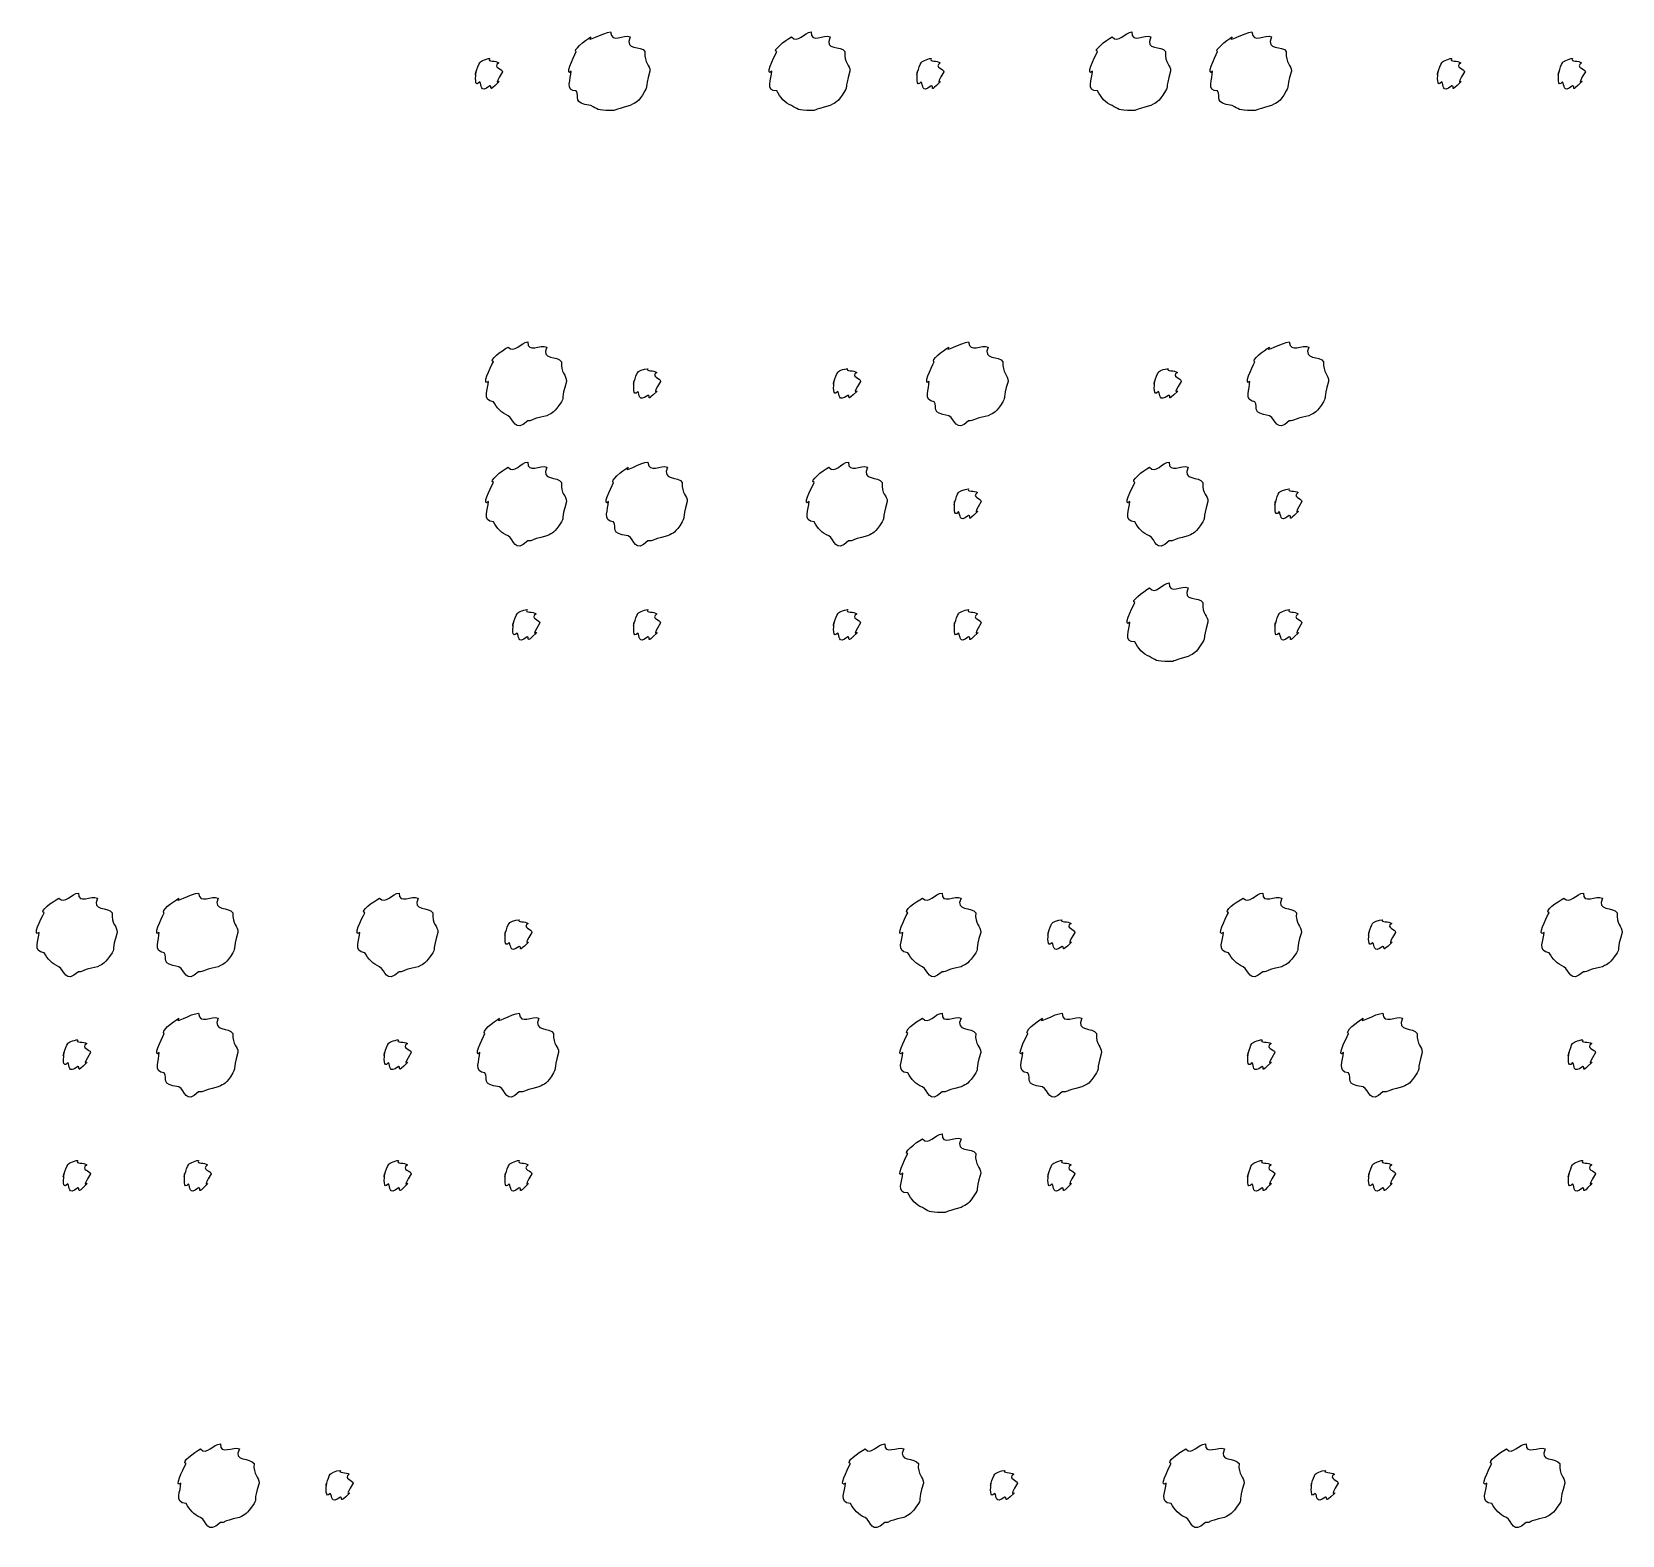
# Model space of a CAD drawing. Header units: millimetres. Extents: x 32 to 178, y 41 to 266.
# Drawn here: x 58.95 to 72.74, y 184.16 to 197.2 of the extents above; entities that cross this region are included whole.
import ezdxf

# ---------------------------------------------------------------- set-up
doc = ezdxf.new("R2010")
doc.units = ezdxf.units.MM
doc.layers.get('0').update_dxf_attribs({"linetype": 'CONTINUOUS'})

msp = doc.modelspace()

# ---------------------------------------------------------------- linework, layer by layer
at = {"color": 0}
for p, q in [((63.9671, 197.2), (63.9671, 197.2)), ((65.7077, 197.2), (65.7077, 197.2)), ((68.49, 197.2), (68.49, 197.2)), ((69.5318, 197.2), (69.5318, 197.2)), ((62.9197, 196.969), (62.9197, 196.969)), ((66.7494, 196.969), (66.7494, 196.969)), ((71.2668, 196.969), (71.2668, 196.969)), ((72.3138, 196.969), (72.3138, 196.969)), ((63.2492, 194.509), (63.2492, 194.509)), ((67.0733, 194.509), (67.0733, 194.509)), ((69.8556, 194.509), (69.8556, 194.509)), ((64.2909, 194.277), (64.2909, 194.277)), ((66.0259, 194.277), (66.0259, 194.277)), ((68.8082, 194.277), (68.8082, 194.277)), ((63.2492, 193.467), (63.2492, 193.467)), ((64.2909, 193.467), (64.2909, 193.467)), ((66.0315, 193.467), (66.0315, 193.467)), ((68.8139, 193.467), (68.8139, 193.467)), ((67.0733, 193.235), (67.0733, 193.235)), ((69.8556, 193.235), (69.8556, 193.235)), ((68.8139, 192.419), (68.8139, 192.419)), ((63.2435, 192.188), (63.2435, 192.188)), ((64.2909, 192.188), (64.2909, 192.188)), ((66.0259, 192.188), (66.0259, 192.188)), ((67.0733, 192.188), (67.0733, 192.188)), ((69.8556, 192.188), (69.8556, 192.188)), ((59.3506, 189.728), (59.3506, 189.728)), ((60.3924, 189.728), (60.3924, 189.728)), ((62.133, 189.728), (62.133, 189.728)), ((66.8433, 189.728), (66.8433, 189.728)), ((69.6253, 189.728), (69.6253, 189.728)), ((72.4076, 189.728), (72.4076, 189.728)), ((63.1747, 189.497), (63.1747, 189.497)), ((67.885, 189.497), (67.885, 189.497)), ((70.667, 189.497), (70.667, 189.497)), ((60.3924, 188.686), (60.3924, 188.686)), ((63.1747, 188.686), (63.1747, 188.686)), ((66.8433, 188.686), (66.8433, 188.686)), ((67.885, 188.686), (67.885, 188.686)), ((70.667, 188.686), (70.667, 188.686)), ((59.3453, 188.455), (59.3453, 188.455)), ((62.1273, 188.455), (62.1273, 188.455)), ((69.62, 188.455), (69.62, 188.455)), ((72.402, 188.455), (72.402, 188.455)), ((66.8433, 187.639), (66.8433, 187.639)), ((59.3453, 187.408), (59.3453, 187.408)), ((60.3924, 187.408), (60.3924, 187.408)), ((62.1273, 187.408), (62.1273, 187.408)), ((63.1747, 187.408), (63.1747, 187.408)), ((67.885, 187.408), (67.885, 187.408)), ((69.62, 187.408), (69.62, 187.408)), ((70.667, 187.408), (70.667, 187.408)), ((72.402, 187.408), (72.402, 187.408)), ((60.5815, 184.949), (60.5815, 184.949)), ((66.3455, 184.949), (66.3455, 184.949)), ((69.1279, 184.949), (69.1279, 184.949)), ((71.9102, 184.949), (71.9102, 184.949)), ((61.6232, 184.718), (61.6232, 184.718)), ((67.3876, 184.718), (67.3876, 184.718)), ((70.1696, 184.718), (70.1696, 184.718))]:
    msp.add_line(p, q, dxfattribs=at)
for points in [[(63.7963, 197.156), (63.7371, 197.09), (63.9078, 197.2), (63.9671, 197.2)], [(63.9671, 197.2), (63.9727, 197.09), (64.0828, 197.185), (64.1382, 197.156)], [(65.5366, 197.156), (65.5891, 197.09), (65.6484, 197.2), (65.7077, 197.2)], [(65.7077, 197.2), (65.7035, 197.09), (65.8178, 197.185), (65.8731, 197.156)], [(68.3189, 197.156), (68.3715, 197.09), (68.4308, 197.2), (68.49, 197.2)], [(68.49, 197.2), (68.4858, 197.09), (68.6001, 197.185), (68.6551, 197.156)], [(69.3607, 197.156), (69.3014, 197.09), (69.4725, 197.2), (69.5318, 197.2)], [(69.5318, 197.2), (69.5371, 197.09), (69.6475, 197.185), (69.7025, 197.156)], [(63.6693, 197.029), (63.6309, 197.031), (63.7438, 197.126), (63.7963, 197.156)], [(64.1382, 197.156), (64.0828, 197.031), (64.2345, 197.084), (64.2648, 197.029)], [(65.4099, 197.029), (65.3616, 197.031), (65.4816, 197.126), (65.5366, 197.156)], [(65.8731, 197.156), (65.8139, 197.031), (65.9694, 197.084), (65.9998, 197.029)], [(68.1923, 197.029), (68.144, 197.031), (68.2639, 197.126), (68.3189, 197.156)], [(68.6551, 197.156), (68.5959, 197.031), (68.7518, 197.084), (68.7821, 197.029)], [(69.234, 197.029), (69.1956, 197.031), (69.3085, 197.126), (69.3607, 197.156)], [(69.7025, 197.156), (69.6475, 197.031), (69.7988, 197.084), (69.8292, 197.029)], [(62.7987, 196.853), (62.7821, 196.77), (62.8096, 196.908), (62.8315, 196.93)], [(62.8315, 196.93), (62.8262, 196.935), (62.8826, 196.969), (62.9197, 196.969)], [(62.9197, 196.969), (62.8922, 196.935), (62.9751, 196.955), (62.9969, 196.93)], [(62.9969, 196.93), (62.9363, 196.887), (63.0301, 196.882), (63.0301, 196.853)], [(63.6252, 196.858), (63.5674, 196.803), (63.6393, 196.974), (63.6693, 197.029)], [(64.2648, 197.029), (64.2592, 196.92), (64.3089, 196.916), (64.3089, 196.858)], [(65.3658, 196.858), (65.3023, 196.803), (65.3796, 196.974), (65.4099, 197.029)], [(65.9998, 197.029), (65.9903, 196.92), (66.0439, 196.916), (66.0439, 196.858)], [(66.6281, 196.853), (66.6143, 196.77), (66.639, 196.908), (66.6612, 196.93)], [(66.6612, 196.93), (66.6584, 196.935), (66.712, 196.969), (66.7494, 196.969)], [(66.7494, 196.969), (66.7247, 196.935), (66.8045, 196.955), (66.8267, 196.93)], [(66.8267, 196.93), (66.7688, 196.887), (66.8595, 196.882), (66.8595, 196.853)], [(68.1482, 196.858), (68.0847, 196.803), (68.162, 196.974), (68.1923, 197.029)], [(68.7821, 197.029), (68.7723, 196.92), (68.8262, 196.916), (68.8262, 196.858)], [(69.19, 196.858), (69.1321, 196.803), (69.2037, 196.974), (69.234, 197.029)], [(69.8292, 197.029), (69.8239, 196.92), (69.8733, 196.916), (69.8733, 196.858)], [(71.1454, 196.853), (71.1288, 196.77), (71.1563, 196.908), (71.1786, 196.93)], [(71.1786, 196.93), (71.1729, 196.935), (71.2294, 196.969), (71.2668, 196.969)], [(71.2668, 196.969), (71.2392, 196.935), (71.3218, 196.955), (71.3437, 196.93)], [(71.3437, 196.93), (71.2833, 196.887), (71.3768, 196.882), (71.3768, 196.853)], [(72.1928, 196.853), (72.179, 196.77), (72.2037, 196.908), (72.2256, 196.93)], [(72.2256, 196.93), (72.2231, 196.935), (72.2768, 196.969), (72.3138, 196.969)], [(72.3138, 196.969), (72.2891, 196.935), (72.3692, 196.955), (72.3911, 196.93)], [(72.3911, 196.93), (72.3332, 196.887), (72.4242, 196.882), (72.4242, 196.853)], [(62.8315, 196.765), (62.7821, 196.707), (62.7987, 196.82), (62.7987, 196.853)], [(62.9197, 196.731), (62.8262, 196.66), (62.8537, 196.742), (62.8315, 196.765)], [(62.9969, 196.765), (62.8922, 196.66), (62.949, 196.731), (62.9197, 196.731)], [(63.0301, 196.853), (62.9363, 196.707), (63.0192, 196.789), (62.9969, 196.765)], [(63.6693, 196.687), (63.5674, 196.682), (63.6252, 196.795), (63.6252, 196.858)], [(64.3089, 196.858), (64.2592, 196.682), (64.2938, 196.739), (64.2648, 196.687)], [(65.4099, 196.687), (65.3023, 196.682), (65.3658, 196.795), (65.3658, 196.858)], [(66.0439, 196.858), (65.9903, 196.682), (66.0287, 196.739), (65.9998, 196.687)], [(66.6612, 196.765), (66.6143, 196.707), (66.6281, 196.82), (66.6281, 196.853)], [(66.7494, 196.731), (66.6584, 196.66), (66.6831, 196.742), (66.6612, 196.765)], [(66.8267, 196.765), (66.7247, 196.66), (66.7784, 196.731), (66.7494, 196.731)], [(66.8595, 196.853), (66.7688, 196.707), (66.8486, 196.789), (66.8267, 196.765)], [(68.1923, 196.687), (68.0847, 196.682), (68.1482, 196.795), (68.1482, 196.858)], [(68.8262, 196.858), (68.7723, 196.682), (68.8111, 196.739), (68.7821, 196.687)], [(69.234, 196.687), (69.1321, 196.682), (69.19, 196.795), (69.19, 196.858)], [(69.8733, 196.858), (69.8239, 196.682), (69.8581, 196.739), (69.8292, 196.687)], [(71.1786, 196.765), (71.1288, 196.707), (71.1454, 196.82), (71.1454, 196.853)], [(71.2668, 196.731), (71.1729, 196.66), (71.2004, 196.742), (71.1786, 196.765)], [(71.3437, 196.765), (71.2392, 196.66), (71.2957, 196.731), (71.2668, 196.731)], [(71.3768, 196.853), (71.2833, 196.707), (71.3659, 196.789), (71.3437, 196.765)], [(72.2256, 196.765), (72.179, 196.707), (72.1928, 196.82), (72.1928, 196.853)], [(72.3138, 196.731), (72.2231, 196.66), (72.2478, 196.742), (72.2256, 196.765)], [(72.3911, 196.765), (72.2891, 196.66), (72.3427, 196.731), (72.3138, 196.731)], [(72.4242, 196.853), (72.3332, 196.707), (72.4133, 196.789), (72.3911, 196.765)], [(63.7963, 196.561), (63.6309, 196.578), (63.7025, 196.635), (63.6693, 196.687)], [(64.2648, 196.687), (64.1999, 196.578), (64.1932, 196.594), (64.1382, 196.561)], [(65.5366, 196.561), (65.4787, 196.578), (65.4389, 196.635), (65.4099, 196.687)], [(65.9998, 196.687), (65.931, 196.578), (65.9282, 196.594), (65.8731, 196.561)], [(68.3189, 196.561), (68.2611, 196.578), (68.2212, 196.635), (68.1923, 196.687)], [(68.7821, 196.687), (68.713, 196.578), (68.7105, 196.594), (68.6551, 196.561)], [(69.3607, 196.561), (69.1956, 196.578), (69.2672, 196.635), (69.234, 196.687)], [(69.8292, 196.687), (69.7646, 196.578), (69.7576, 196.594), (69.7025, 196.561)], [(63.9671, 196.517), (63.8542, 196.517), (63.8514, 196.53), (63.7963, 196.561)], [(64.1382, 196.561), (63.9727, 196.517), (64.0249, 196.517), (63.9671, 196.517)], [(65.7077, 196.517), (65.5891, 196.517), (65.592, 196.53), (65.5366, 196.561)], [(65.8731, 196.561), (65.7035, 196.517), (65.7627, 196.517), (65.7077, 196.517)], [(68.49, 196.517), (68.3715, 196.517), (68.374, 196.53), (68.3189, 196.561)], [(68.6551, 196.561), (68.4858, 196.517), (68.5451, 196.517), (68.49, 196.517)], [(69.5318, 196.517), (69.4186, 196.517), (69.4161, 196.53), (69.3607, 196.561)], [(69.7025, 196.561), (69.5371, 196.517), (69.5896, 196.517), (69.5318, 196.517)], [(62.9514, 194.338), (62.9035, 194.349), (63.023, 194.434), (63.0784, 194.465)], [(63.0784, 194.465), (63.1306, 194.407), (63.1899, 194.509), (63.2492, 194.509)], [(63.2492, 194.509), (63.2449, 194.407), (63.3596, 194.493), (63.4146, 194.465)], [(63.4146, 194.465), (63.3554, 194.349), (63.5109, 194.393), (63.5413, 194.338)], [(66.7755, 194.338), (66.7371, 194.349), (66.85, 194.434), (66.9025, 194.465)], [(66.9025, 194.465), (66.8433, 194.407), (67.014, 194.509), (67.0733, 194.509)], [(67.0733, 194.509), (67.0789, 194.407), (67.189, 194.493), (67.244, 194.465)], [(67.244, 194.465), (67.189, 194.349), (67.3407, 194.393), (67.371, 194.338)], [(69.5579, 194.338), (69.5194, 194.349), (69.6323, 194.434), (69.6845, 194.465)], [(69.6845, 194.465), (69.6253, 194.407), (69.7964, 194.509), (69.8556, 194.509)], [(69.8556, 194.509), (69.8609, 194.407), (69.9714, 194.493), (70.0264, 194.465)], [(70.0264, 194.465), (69.9714, 194.349), (70.1227, 194.393), (70.153, 194.338)], [(62.9073, 194.167), (62.8442, 194.12), (62.9211, 194.283), (62.9514, 194.338)], [(63.5413, 194.338), (63.5317, 194.239), (63.5854, 194.225), (63.5854, 194.167)], [(66.7314, 194.167), (66.6736, 194.12), (66.7452, 194.283), (66.7755, 194.338)], [(67.371, 194.338), (67.3654, 194.239), (67.4151, 194.225), (67.4151, 194.167)], [(69.5138, 194.167), (69.4559, 194.12), (69.5276, 194.283), (69.5579, 194.338)], [(70.153, 194.338), (70.1477, 194.239), (70.1971, 194.225), (70.1971, 194.167)], [(62.9514, 193.991), (62.8442, 193.999), (62.9073, 194.104), (62.9073, 194.167)], [(63.5854, 194.167), (63.5317, 193.999), (63.5702, 194.046), (63.5413, 193.991)], [(64.1696, 194.167), (64.1558, 194.091), (64.1809, 194.222), (64.2027, 194.244)], [(64.2027, 194.079), (64.1558, 194.025), (64.1696, 194.13), (64.1696, 194.167)], [(64.2027, 194.244), (64.1999, 194.253), (64.2539, 194.277), (64.2909, 194.277)], [(64.2909, 194.277), (64.2662, 194.253), (64.346, 194.266), (64.3682, 194.244)], [(64.3682, 194.244), (64.3103, 194.208), (64.4013, 194.196), (64.4013, 194.167)], [(64.4013, 194.167), (64.3103, 194.025), (64.3901, 194.101), (64.3682, 194.079)], [(65.9045, 194.167), (65.8883, 194.091), (65.9158, 194.222), (65.9377, 194.244)], [(65.9377, 194.079), (65.8883, 194.025), (65.9045, 194.13), (65.9045, 194.167)], [(65.9377, 194.244), (65.9324, 194.253), (65.9888, 194.277), (66.0259, 194.277)], [(66.0259, 194.277), (65.9984, 194.253), (66.0809, 194.266), (66.1031, 194.244)], [(66.1031, 194.244), (66.0425, 194.208), (66.1363, 194.196), (66.1363, 194.167)], [(66.1363, 194.167), (66.0425, 194.025), (66.125, 194.101), (66.1031, 194.079)], [(66.7755, 193.991), (66.6736, 193.999), (66.7314, 194.104), (66.7314, 194.167)], [(67.4151, 194.167), (67.3654, 193.999), (67.4, 194.046), (67.371, 193.991)], [(68.6869, 194.167), (68.6703, 194.091), (68.6978, 194.222), (68.7201, 194.244)], [(68.7201, 194.079), (68.6703, 194.025), (68.6869, 194.13), (68.6869, 194.167)], [(68.7201, 194.244), (68.7144, 194.253), (68.7709, 194.277), (68.8082, 194.277)], [(68.8082, 194.277), (68.7807, 194.253), (68.8633, 194.266), (68.8855, 194.244)], [(68.8855, 194.244), (68.8248, 194.208), (68.9183, 194.196), (68.9183, 194.167)], [(68.9183, 194.167), (68.8248, 194.025), (68.9074, 194.101), (68.8855, 194.079)], [(69.5579, 193.991), (69.4559, 193.999), (69.5138, 194.104), (69.5138, 194.167)], [(70.1971, 194.167), (70.1477, 193.999), (70.182, 194.046), (70.153, 193.991)], [(64.2909, 194.046), (64.1999, 193.981), (64.225, 194.057), (64.2027, 194.079)], [(64.3682, 194.079), (64.2662, 193.981), (64.3199, 194.046), (64.2909, 194.046)], [(66.0259, 194.046), (65.9324, 193.981), (65.9599, 194.057), (65.9377, 194.079)], [(66.1031, 194.079), (65.9984, 193.981), (66.0548, 194.046), (66.0259, 194.046)], [(68.8082, 194.046), (68.7144, 193.981), (68.7419, 194.057), (68.7201, 194.079)], [(68.8855, 194.079), (68.7807, 193.981), (68.8372, 194.046), (68.8082, 194.046)], [(63.0784, 193.869), (63.0206, 193.893), (62.9804, 193.938), (62.9514, 193.991)], [(63.2492, 193.825), (63.1306, 193.716), (63.1335, 193.839), (63.0784, 193.869)], [(63.4146, 193.869), (63.2449, 193.833), (63.3042, 193.825), (63.2492, 193.825)], [(63.5413, 193.991), (63.4725, 193.893), (63.4697, 193.898), (63.4146, 193.869)], [(66.9025, 193.869), (66.7371, 193.893), (66.8087, 193.938), (66.7755, 193.991)], [(67.0733, 193.825), (66.9604, 193.716), (66.9576, 193.839), (66.9025, 193.869)], [(67.244, 193.869), (67.0789, 193.833), (67.1311, 193.825), (67.0733, 193.825)], [(67.371, 193.991), (67.3061, 193.893), (67.2994, 193.898), (67.244, 193.869)], [(69.6845, 193.869), (69.5194, 193.893), (69.5911, 193.938), (69.5579, 193.991)], [(69.8556, 193.825), (69.7424, 193.716), (69.7399, 193.839), (69.6845, 193.869)], [(70.0264, 193.869), (69.8609, 193.833), (69.9135, 193.825), (69.8556, 193.825)], [(70.153, 193.991), (70.0885, 193.893), (70.0814, 193.898), (70.0264, 193.869)], [(63.0784, 193.423), (63.1306, 193.359), (63.1899, 193.467), (63.2492, 193.467)], [(63.2492, 193.467), (63.2449, 193.359), (63.3596, 193.452), (63.4146, 193.423)], [(64.1202, 193.423), (64.0609, 193.359), (64.2317, 193.467), (64.2909, 193.467)], [(64.2909, 193.467), (64.2966, 193.359), (64.4066, 193.452), (64.462, 193.423)], [(65.8604, 193.423), (65.913, 193.359), (65.9723, 193.467), (66.0315, 193.467)], [(66.0315, 193.467), (66.0273, 193.359), (66.1416, 193.452), (66.197, 193.423)], [(68.6428, 193.423), (68.6954, 193.359), (68.7546, 193.467), (68.8139, 193.467)], [(68.8139, 193.467), (68.8097, 193.359), (68.924, 193.452), (68.979, 193.423)], [(62.9514, 193.29), (62.9035, 193.301), (63.023, 193.392), (63.0784, 193.423)], [(63.4146, 193.423), (63.3554, 193.301), (63.5109, 193.348), (63.5413, 193.29)], [(63.9932, 193.29), (63.9547, 193.301), (64.0676, 193.392), (64.1202, 193.423)], [(64.462, 193.423), (64.4066, 193.301), (64.5583, 193.348), (64.5887, 193.29)], [(65.7338, 193.29), (65.6855, 193.301), (65.8054, 193.392), (65.8604, 193.423)], [(66.197, 193.423), (66.1377, 193.301), (66.2933, 193.348), (66.3236, 193.29)], [(68.5161, 193.29), (68.4678, 193.301), (68.5878, 193.392), (68.6428, 193.423)], [(68.979, 193.423), (68.9197, 193.301), (69.0757, 193.348), (69.106, 193.29)], [(62.9073, 193.125), (62.8442, 193.07), (62.9211, 193.235), (62.9514, 193.29)], [(63.5413, 193.29), (63.5317, 193.187), (63.5854, 193.18), (63.5854, 193.125)], [(63.9491, 193.125), (63.8912, 193.07), (63.9632, 193.235), (63.9932, 193.29)], [(64.5887, 193.29), (64.583, 193.187), (64.6328, 193.18), (64.6328, 193.125)], [(65.6897, 193.125), (65.6262, 193.07), (65.7035, 193.235), (65.7338, 193.29)], [(66.3236, 193.29), (66.3141, 193.187), (66.3677, 193.18), (66.3677, 193.125)], [(66.9519, 193.125), (66.9382, 193.044), (66.9629, 193.18), (66.9851, 193.202)], [(66.9851, 193.202), (66.9823, 193.205), (67.0359, 193.235), (67.0733, 193.235)], [(67.0733, 193.235), (67.0486, 193.205), (67.1283, 193.225), (67.1505, 193.202)], [(67.1505, 193.202), (67.0927, 193.161), (67.1834, 193.154), (67.1834, 193.125)], [(68.472, 193.125), (68.4086, 193.07), (68.4858, 193.235), (68.5161, 193.29)], [(69.106, 193.29), (69.0961, 193.187), (69.1501, 193.18), (69.1501, 193.125)], [(69.7343, 193.125), (69.7205, 193.044), (69.7452, 193.18), (69.7675, 193.202)], [(69.7675, 193.202), (69.7646, 193.205), (69.8183, 193.235), (69.8556, 193.235)], [(69.8556, 193.235), (69.8306, 193.205), (69.9107, 193.225), (69.9325, 193.202)], [(69.9325, 193.202), (69.8747, 193.161), (69.9657, 193.154), (69.9657, 193.125)], [(62.9514, 192.949), (62.8442, 192.951), (62.9073, 193.062), (62.9073, 193.125)], [(63.5854, 193.125), (63.5317, 192.951), (63.5702, 193.004), (63.5413, 192.949)], [(63.9932, 192.949), (63.8912, 192.951), (63.9491, 193.062), (63.9491, 193.125)], [(64.6328, 193.125), (64.583, 192.951), (64.6176, 193.004), (64.5887, 192.949)], [(65.7338, 192.949), (65.6262, 192.951), (65.6897, 193.062), (65.6897, 193.125)], [(66.3677, 193.125), (66.3141, 192.951), (66.3526, 193.004), (66.3236, 192.949)], [(66.9851, 193.037), (66.9382, 192.978), (66.9519, 193.088), (66.9519, 193.125)], [(67.0733, 193.004), (66.9823, 192.933), (67.007, 193.015), (66.9851, 193.037)], [(67.1505, 193.037), (67.0486, 192.933), (67.1022, 193.004), (67.0733, 193.004)], [(67.1834, 193.125), (67.0927, 192.978), (67.1724, 193.059), (67.1505, 193.037)], [(68.5161, 192.949), (68.4086, 192.951), (68.472, 193.062), (68.472, 193.125)], [(69.1501, 193.125), (69.0961, 192.951), (69.1349, 193.004), (69.106, 192.949)], [(69.7675, 193.037), (69.7205, 192.978), (69.7343, 193.088), (69.7343, 193.125)], [(69.8556, 193.004), (69.7646, 192.933), (69.7893, 193.015), (69.7675, 193.037)], [(69.9325, 193.037), (69.8306, 192.933), (69.8846, 193.004), (69.8556, 193.004)], [(69.9657, 193.125), (69.8747, 192.978), (69.9548, 193.059), (69.9325, 193.037)], [(63.0784, 192.828), (63.0206, 192.845), (62.9804, 192.896), (62.9514, 192.949)], [(63.5413, 192.949), (63.4725, 192.845), (63.4697, 192.857), (63.4146, 192.828)], [(64.1202, 192.828), (63.9547, 192.845), (64.0263, 192.896), (63.9932, 192.949)], [(64.5887, 192.949), (64.5238, 192.845), (64.5171, 192.857), (64.462, 192.828)], [(65.8604, 192.828), (65.8026, 192.845), (65.7627, 192.896), (65.7338, 192.949)], [(66.3236, 192.949), (66.2548, 192.845), (66.252, 192.857), (66.197, 192.828)], [(68.6428, 192.828), (68.5849, 192.845), (68.5451, 192.896), (68.5161, 192.949)], [(69.106, 192.949), (69.0369, 192.845), (69.0344, 192.857), (68.979, 192.828)], [(63.2492, 192.784), (63.1306, 192.669), (63.1335, 192.797), (63.0784, 192.828)], [(63.4146, 192.828), (63.2449, 192.786), (63.3042, 192.784), (63.2492, 192.784)], [(64.2909, 192.784), (64.178, 192.669), (64.1752, 192.797), (64.1202, 192.828)], [(64.462, 192.828), (64.2966, 192.786), (64.3488, 192.784), (64.2909, 192.784)], [(66.0315, 192.784), (65.913, 192.669), (65.9158, 192.797), (65.8604, 192.828)], [(66.197, 192.828), (66.0273, 192.786), (66.0866, 192.784), (66.0315, 192.784)], [(68.8139, 192.784), (68.6954, 192.669), (68.6978, 192.797), (68.6428, 192.828)], [(68.979, 192.828), (68.8097, 192.786), (68.8689, 192.784), (68.8139, 192.784)], [(68.5161, 192.249), (68.4678, 192.25), (68.5878, 192.345), (68.6428, 192.375)], [(68.6428, 192.375), (68.6954, 192.309), (68.7546, 192.419), (68.8139, 192.419)], [(68.8139, 192.419), (68.8097, 192.309), (68.924, 192.404), (68.979, 192.375)], [(68.979, 192.375), (68.9197, 192.25), (69.0757, 192.304), (69.106, 192.249)], [(68.472, 192.078), (68.4086, 192.023), (68.4858, 192.194), (68.5161, 192.249)], [(69.106, 192.249), (69.0961, 192.14), (69.1501, 192.136), (69.1501, 192.078)], [(63.1225, 192.072), (63.1059, 191.99), (63.1335, 192.127), (63.1553, 192.15)], [(63.1553, 191.984), (63.1059, 191.926), (63.1225, 192.039), (63.1225, 192.072)], [(63.1553, 192.15), (63.15, 192.155), (63.2065, 192.188), (63.2435, 192.188)], [(63.2435, 192.188), (63.216, 192.155), (63.2989, 192.174), (63.3208, 192.15)], [(63.3208, 192.15), (63.2601, 192.107), (63.3539, 192.101), (63.3539, 192.072)], [(63.3539, 192.072), (63.2601, 191.926), (63.343, 192.009), (63.3208, 191.984)], [(64.1696, 192.072), (64.1558, 191.99), (64.1809, 192.127), (64.2027, 192.15)], [(64.2027, 191.984), (64.1558, 191.926), (64.1696, 192.039), (64.1696, 192.072)], [(64.2027, 192.15), (64.1999, 192.155), (64.2539, 192.188), (64.2909, 192.188)], [(64.2909, 192.188), (64.2662, 192.155), (64.346, 192.174), (64.3682, 192.15)], [(64.3682, 192.15), (64.3103, 192.107), (64.4013, 192.101), (64.4013, 192.072)], [(64.4013, 192.072), (64.3103, 191.926), (64.3901, 192.009), (64.3682, 191.984)], [(65.9045, 192.072), (65.8883, 191.99), (65.9158, 192.127), (65.9377, 192.15)], [(65.9377, 191.984), (65.8883, 191.926), (65.9045, 192.039), (65.9045, 192.072)], [(65.9377, 192.15), (65.9324, 192.155), (65.9888, 192.188), (66.0259, 192.188)], [(66.0259, 192.188), (65.9984, 192.155), (66.0809, 192.174), (66.1031, 192.15)], [(66.1031, 192.15), (66.0425, 192.107), (66.1363, 192.101), (66.1363, 192.072)], [(66.1363, 192.072), (66.0425, 191.926), (66.125, 192.009), (66.1031, 191.984)], [(66.9519, 192.072), (66.9382, 191.99), (66.9629, 192.127), (66.9851, 192.15)], [(66.9851, 191.984), (66.9382, 191.926), (66.9519, 192.039), (66.9519, 192.072)], [(66.9851, 192.15), (66.9823, 192.155), (67.0359, 192.188), (67.0733, 192.188)], [(67.0733, 192.188), (67.0486, 192.155), (67.1283, 192.174), (67.1505, 192.15)], [(67.1505, 192.15), (67.0927, 192.107), (67.1834, 192.101), (67.1834, 192.072)], [(67.1834, 192.072), (67.0927, 191.926), (67.1724, 192.009), (67.1505, 191.984)], [(68.5161, 191.907), (68.4086, 191.902), (68.472, 192.014), (68.472, 192.078)], [(69.1501, 192.078), (69.0961, 191.902), (69.1349, 191.958), (69.106, 191.907)], [(69.7343, 192.072), (69.7205, 191.99), (69.7452, 192.127), (69.7675, 192.15)], [(69.7675, 191.984), (69.7205, 191.926), (69.7343, 192.039), (69.7343, 192.072)], [(69.7675, 192.15), (69.7646, 192.155), (69.8183, 192.188), (69.8556, 192.188)], [(69.8556, 192.188), (69.8306, 192.155), (69.9107, 192.174), (69.9325, 192.15)], [(69.9325, 192.15), (69.8747, 192.107), (69.9657, 192.101), (69.9657, 192.072)], [(69.9657, 192.072), (69.8747, 191.926), (69.9548, 192.009), (69.9325, 191.984)], [(63.2435, 191.951), (63.15, 191.879), (63.1776, 191.962), (63.1553, 191.984)], [(63.3208, 191.984), (63.216, 191.879), (63.2725, 191.951), (63.2435, 191.951)], [(64.2909, 191.951), (64.1999, 191.879), (64.225, 191.962), (64.2027, 191.984)], [(64.3682, 191.984), (64.2662, 191.879), (64.3199, 191.951), (64.2909, 191.951)], [(66.0259, 191.951), (65.9324, 191.879), (65.9599, 191.962), (65.9377, 191.984)], [(66.1031, 191.984), (65.9984, 191.879), (66.0548, 191.951), (66.0259, 191.951)], [(67.0733, 191.951), (66.9823, 191.879), (67.007, 191.962), (66.9851, 191.984)], [(67.1505, 191.984), (67.0486, 191.879), (67.1022, 191.951), (67.0733, 191.951)], [(69.8556, 191.951), (69.7646, 191.879), (69.7893, 191.962), (69.7675, 191.984)], [(69.9325, 191.984), (69.8306, 191.879), (69.8846, 191.951), (69.8556, 191.951)], [(68.6428, 191.78), (68.5849, 191.798), (68.5451, 191.855), (68.5161, 191.907)], [(69.106, 191.907), (69.0369, 191.798), (69.0344, 191.813), (68.979, 191.78)], [(68.8139, 191.736), (68.6954, 191.736), (68.6978, 191.75), (68.6428, 191.78)], [(68.979, 191.78), (68.8097, 191.736), (68.8689, 191.736), (68.8139, 191.736)], [(59.1799, 189.684), (59.2321, 189.626), (59.2914, 189.728), (59.3506, 189.728)], [(59.3506, 189.728), (59.3467, 189.626), (59.461, 189.713), (59.5161, 189.684)], [(60.2216, 189.684), (60.1624, 189.626), (60.3331, 189.728), (60.3924, 189.728)], [(60.3924, 189.728), (60.398, 189.626), (60.5084, 189.713), (60.5635, 189.684)], [(61.9622, 189.684), (62.0145, 189.626), (62.0737, 189.728), (62.133, 189.728)], [(62.133, 189.728), (62.1288, 189.626), (62.2434, 189.713), (62.2984, 189.684)], [(66.6722, 189.684), (66.7247, 189.626), (66.784, 189.728), (66.8433, 189.728)], [(66.8433, 189.728), (66.839, 189.626), (66.9533, 189.713), (67.0084, 189.684)], [(69.4545, 189.684), (69.5067, 189.626), (69.566, 189.728), (69.6253, 189.728)], [(69.6253, 189.728), (69.6214, 189.626), (69.7357, 189.713), (69.7907, 189.684)], [(72.2369, 189.684), (72.2891, 189.626), (72.3484, 189.728), (72.4076, 189.728)], [(72.4076, 189.728), (72.4034, 189.626), (72.5181, 189.713), (72.5731, 189.684)], [(59.0532, 189.557), (59.0049, 189.568), (59.1249, 189.654), (59.1799, 189.684)], [(59.5161, 189.684), (59.4568, 189.568), (59.6124, 189.612), (59.6427, 189.557)], [(60.095, 189.557), (60.0562, 189.568), (60.1694, 189.654), (60.2216, 189.684)], [(60.5635, 189.684), (60.5084, 189.568), (60.6598, 189.612), (60.6901, 189.557)], [(61.8352, 189.557), (61.7873, 189.568), (61.9069, 189.654), (61.9622, 189.684)], [(62.2984, 189.684), (62.2392, 189.568), (62.3947, 189.612), (62.4251, 189.557)], [(66.5455, 189.557), (66.4972, 189.568), (66.6171, 189.654), (66.6722, 189.684)], [(67.0084, 189.684), (66.9491, 189.568), (67.105, 189.612), (67.1354, 189.557)], [(69.3279, 189.557), (69.2796, 189.568), (69.3995, 189.654), (69.4545, 189.684)], [(69.7907, 189.684), (69.7315, 189.568), (69.887, 189.612), (69.9174, 189.557)], [(72.1099, 189.557), (72.0619, 189.568), (72.1815, 189.654), (72.2369, 189.684)], [(72.5731, 189.684), (72.5138, 189.568), (72.6694, 189.612), (72.6997, 189.557)], [(59.0091, 189.387), (58.9456, 189.34), (59.0229, 189.502), (59.0532, 189.557)], [(59.6427, 189.557), (59.6332, 189.458), (59.6868, 189.444), (59.6868, 189.387)], [(60.0509, 189.387), (59.993, 189.34), (60.0646, 189.502), (60.095, 189.557)], [(60.6901, 189.557), (60.6848, 189.458), (60.7342, 189.444), (60.7342, 189.387)], [(61.7911, 189.387), (61.728, 189.34), (61.8049, 189.502), (61.8352, 189.557)], [(62.4251, 189.557), (62.4156, 189.458), (62.4692, 189.444), (62.4692, 189.387)], [(63.0534, 189.387), (63.0396, 189.311), (63.0647, 189.442), (63.0865, 189.464)], [(63.0865, 189.464), (63.0837, 189.472), (63.1377, 189.497), (63.1747, 189.497)], [(63.1747, 189.497), (63.15, 189.472), (63.2298, 189.486), (63.252, 189.464)], [(63.252, 189.464), (63.1941, 189.428), (63.2852, 189.416), (63.2852, 189.387)], [(66.5014, 189.387), (66.4379, 189.34), (66.5152, 189.502), (66.5455, 189.557)], [(67.1354, 189.557), (67.1255, 189.458), (67.1795, 189.444), (67.1795, 189.387)], [(67.7637, 189.387), (67.7499, 189.311), (67.7746, 189.442), (67.7968, 189.464)], [(67.7968, 189.464), (67.794, 189.472), (67.8476, 189.497), (67.885, 189.497)], [(67.885, 189.497), (67.86, 189.472), (67.9401, 189.486), (67.9619, 189.464)], [(67.9619, 189.464), (67.9041, 189.428), (67.9951, 189.416), (67.9951, 189.387)], [(69.2838, 189.387), (69.2203, 189.34), (69.2976, 189.502), (69.3279, 189.557)], [(69.9174, 189.557), (69.9079, 189.458), (69.9615, 189.444), (69.9615, 189.387)], [(70.546, 189.387), (70.5323, 189.311), (70.557, 189.442), (70.5788, 189.464)], [(70.5788, 189.464), (70.5764, 189.472), (70.63, 189.497), (70.667, 189.497)], [(70.667, 189.497), (70.6423, 189.472), (70.7224, 189.486), (70.7443, 189.464)], [(70.7443, 189.464), (70.6864, 189.428), (70.7775, 189.416), (70.7775, 189.387)], [(72.0658, 189.387), (72.0027, 189.34), (72.0796, 189.502), (72.1099, 189.557)], [(72.6997, 189.557), (72.6902, 189.458), (72.7438, 189.444), (72.7438, 189.387)], [(59.0532, 189.21), (58.9456, 189.218), (59.0091, 189.323), (59.0091, 189.387)], [(59.6868, 189.387), (59.6332, 189.218), (59.6717, 189.265), (59.6427, 189.21)], [(60.095, 189.21), (59.993, 189.218), (60.0509, 189.323), (60.0509, 189.387)], [(60.7342, 189.387), (60.6848, 189.218), (60.7191, 189.265), (60.6901, 189.21)], [(61.8352, 189.21), (61.728, 189.218), (61.7911, 189.323), (61.7911, 189.387)], [(62.4692, 189.387), (62.4156, 189.218), (62.454, 189.265), (62.4251, 189.21)], [(63.0865, 189.298), (63.0396, 189.244), (63.0534, 189.349), (63.0534, 189.387)], [(63.2852, 189.387), (63.1941, 189.244), (63.2739, 189.32), (63.252, 189.298)], [(66.5455, 189.21), (66.4379, 189.218), (66.5014, 189.323), (66.5014, 189.387)], [(67.1795, 189.387), (67.1255, 189.218), (67.1643, 189.265), (67.1354, 189.21)], [(67.7968, 189.298), (67.7499, 189.244), (67.7637, 189.349), (67.7637, 189.387)], [(67.9951, 189.387), (67.9041, 189.244), (67.9842, 189.32), (67.9619, 189.298)], [(69.3279, 189.21), (69.2203, 189.218), (69.2838, 189.323), (69.2838, 189.387)], [(69.9615, 189.387), (69.9079, 189.218), (69.9463, 189.265), (69.9174, 189.21)], [(70.5788, 189.298), (70.5323, 189.244), (70.546, 189.349), (70.546, 189.387)], [(70.7775, 189.387), (70.6864, 189.244), (70.7665, 189.32), (70.7443, 189.298)], [(72.1099, 189.21), (72.0027, 189.218), (72.0658, 189.323), (72.0658, 189.387)], [(72.7438, 189.387), (72.6902, 189.218), (72.7287, 189.265), (72.6997, 189.21)], [(59.1799, 189.089), (59.122, 189.112), (59.0822, 189.158), (59.0532, 189.21)], [(59.6427, 189.21), (59.5739, 189.112), (59.5711, 189.118), (59.5161, 189.089)], [(60.2216, 189.089), (60.0562, 189.112), (60.1278, 189.158), (60.095, 189.21)], [(60.6901, 189.21), (60.6256, 189.112), (60.6185, 189.118), (60.5635, 189.089)], [(61.9622, 189.089), (61.9044, 189.112), (61.8642, 189.158), (61.8352, 189.21)], [(62.4251, 189.21), (62.3563, 189.112), (62.3535, 189.118), (62.2984, 189.089)], [(63.1747, 189.265), (63.0837, 189.2), (63.1088, 189.276), (63.0865, 189.298)], [(63.252, 189.298), (63.15, 189.2), (63.2037, 189.265), (63.1747, 189.265)], [(66.6722, 189.089), (66.6143, 189.112), (66.5745, 189.158), (66.5455, 189.21)], [(67.1354, 189.21), (67.0662, 189.112), (67.0638, 189.118), (67.0084, 189.089)], [(67.885, 189.265), (67.794, 189.2), (67.8187, 189.276), (67.7968, 189.298)], [(67.9619, 189.298), (67.86, 189.2), (67.914, 189.265), (67.885, 189.265)], [(69.4545, 189.089), (69.3967, 189.112), (69.3568, 189.158), (69.3279, 189.21)], [(69.9174, 189.21), (69.8486, 189.112), (69.8458, 189.118), (69.7907, 189.089)], [(70.667, 189.265), (70.5764, 189.2), (70.6011, 189.276), (70.5788, 189.298)], [(70.7443, 189.298), (70.6423, 189.2), (70.696, 189.265), (70.667, 189.265)], [(72.2369, 189.089), (72.179, 189.112), (72.1388, 189.158), (72.1099, 189.21)], [(72.6997, 189.21), (72.6309, 189.112), (72.6281, 189.118), (72.5731, 189.089)], [(59.3506, 189.045), (59.2321, 188.936), (59.2349, 189.059), (59.1799, 189.089)], [(59.5161, 189.089), (59.3467, 189.053), (59.406, 189.045), (59.3506, 189.045)], [(60.3924, 189.045), (60.2795, 188.936), (60.2767, 189.059), (60.2216, 189.089)], [(60.5635, 189.089), (60.398, 189.053), (60.4502, 189.045), (60.3924, 189.045)], [(62.133, 189.045), (62.0145, 188.936), (62.0173, 189.059), (61.9622, 189.089)], [(62.2984, 189.089), (62.1288, 189.053), (62.188, 189.045), (62.133, 189.045)], [(66.8433, 189.045), (66.7247, 188.936), (66.7272, 189.059), (66.6722, 189.089)], [(67.0084, 189.089), (66.839, 189.053), (66.8983, 189.045), (66.8433, 189.045)], [(69.6253, 189.045), (69.5067, 188.936), (69.5096, 189.059), (69.4545, 189.089)], [(69.7907, 189.089), (69.6214, 189.053), (69.6807, 189.045), (69.6253, 189.045)], [(72.4076, 189.045), (72.2891, 188.936), (72.2919, 189.059), (72.2369, 189.089)], [(72.5731, 189.089), (72.4034, 189.053), (72.4627, 189.045), (72.4076, 189.045)], [(60.095, 188.51), (60.0562, 188.521), (60.1694, 188.612), (60.2216, 188.642)], [(60.2216, 188.642), (60.1624, 188.579), (60.3331, 188.686), (60.3924, 188.686)], [(60.3924, 188.686), (60.398, 188.579), (60.5084, 188.671), (60.5635, 188.642)], [(60.5635, 188.642), (60.5084, 188.521), (60.6598, 188.568), (60.6901, 188.51)], [(62.877, 188.51), (62.8385, 188.521), (62.9514, 188.612), (63.004, 188.642)], [(63.004, 188.642), (62.9447, 188.579), (63.1155, 188.686), (63.1747, 188.686)], [(63.1747, 188.686), (63.1804, 188.579), (63.2905, 188.671), (63.3458, 188.642)], [(63.3458, 188.642), (63.2905, 188.521), (63.4421, 188.568), (63.4725, 188.51)], [(66.5455, 188.51), (66.4972, 188.521), (66.6171, 188.612), (66.6722, 188.642)], [(66.6722, 188.642), (66.7247, 188.579), (66.784, 188.686), (66.8433, 188.686)], [(66.8433, 188.686), (66.839, 188.579), (66.9533, 188.671), (67.0084, 188.642)], [(67.0084, 188.642), (66.9491, 188.521), (67.105, 188.568), (67.1354, 188.51)], [(67.5873, 188.51), (67.5488, 188.521), (67.6617, 188.612), (67.7139, 188.642)], [(67.7139, 188.642), (67.6547, 188.579), (67.8258, 188.686), (67.885, 188.686)], [(67.885, 188.686), (67.8903, 188.579), (68.0007, 188.671), (68.0558, 188.642)], [(68.0558, 188.642), (68.0007, 188.521), (68.1524, 188.568), (68.1824, 188.51)], [(70.3696, 188.51), (70.3308, 188.521), (70.4441, 188.612), (70.4963, 188.642)], [(70.4963, 188.642), (70.437, 188.579), (70.6078, 188.686), (70.667, 188.686)], [(70.667, 188.686), (70.6727, 188.579), (70.7831, 188.671), (70.8381, 188.642)], [(70.8381, 188.642), (70.7831, 188.521), (70.9344, 188.568), (70.9648, 188.51)], [(60.0509, 188.345), (59.993, 188.289), (60.0646, 188.455), (60.095, 188.51)], [(60.6901, 188.51), (60.6848, 188.407), (60.7342, 188.4), (60.7342, 188.345)], [(62.8329, 188.345), (62.775, 188.289), (62.8467, 188.455), (62.877, 188.51)], [(63.4725, 188.51), (63.4668, 188.407), (63.5166, 188.4), (63.5166, 188.345)], [(66.5014, 188.345), (66.4379, 188.289), (66.5152, 188.455), (66.5455, 188.51)], [(67.1354, 188.51), (67.1255, 188.407), (67.1795, 188.4), (67.1795, 188.345)], [(67.5432, 188.345), (67.4853, 188.289), (67.5569, 188.455), (67.5873, 188.51)], [(68.1824, 188.51), (68.1771, 188.407), (68.2265, 188.4), (68.2265, 188.345)], [(70.3255, 188.345), (70.2677, 188.289), (70.3393, 188.455), (70.3696, 188.51)], [(70.9648, 188.51), (70.9595, 188.407), (71.0089, 188.4), (71.0089, 188.345)], [(59.224, 188.345), (59.2074, 188.263), (59.2349, 188.4), (59.2571, 188.422)], [(59.2571, 188.422), (59.2515, 188.425), (59.3079, 188.455), (59.3453, 188.455)], [(59.3453, 188.455), (59.3178, 188.425), (59.4004, 188.444), (59.4222, 188.422)], [(59.4222, 188.422), (59.3619, 188.381), (59.4554, 188.374), (59.4554, 188.345)], [(62.0063, 188.345), (61.9898, 188.263), (62.0173, 188.4), (62.0391, 188.422)], [(62.0391, 188.422), (62.0339, 188.425), (62.0903, 188.455), (62.1273, 188.455)], [(62.1273, 188.455), (62.0998, 188.425), (62.1827, 188.444), (62.2046, 188.422)], [(62.2046, 188.422), (62.1439, 188.381), (62.2378, 188.374), (62.2378, 188.345)], [(69.4986, 188.345), (69.4821, 188.263), (69.5096, 188.4), (69.5318, 188.422)], [(69.5318, 188.422), (69.5262, 188.425), (69.5826, 188.455), (69.62, 188.455)], [(69.62, 188.455), (69.5925, 188.425), (69.675, 188.444), (69.6969, 188.422)], [(69.6969, 188.422), (69.6366, 188.381), (69.7301, 188.374), (69.7301, 188.345)], [(72.281, 188.345), (72.2644, 188.263), (72.2919, 188.4), (72.3138, 188.422)], [(72.3138, 188.422), (72.3085, 188.425), (72.365, 188.455), (72.402, 188.455)], [(72.402, 188.455), (72.3745, 188.425), (72.4574, 188.444), (72.4793, 188.422)], [(72.4793, 188.422), (72.4186, 188.381), (72.5124, 188.374), (72.5124, 188.345)], [(59.2571, 188.257), (59.2074, 188.197), (59.224, 188.307), (59.224, 188.345)], [(59.3453, 188.224), (59.2515, 188.153), (59.279, 188.234), (59.2571, 188.257)], [(59.4222, 188.257), (59.3178, 188.153), (59.3743, 188.224), (59.3453, 188.224)], [(59.4554, 188.345), (59.3619, 188.197), (59.4445, 188.279), (59.4222, 188.257)], [(60.095, 188.168), (59.993, 188.171), (60.0509, 188.281), (60.0509, 188.345)], [(60.7342, 188.345), (60.6848, 188.171), (60.7191, 188.224), (60.6901, 188.168)], [(62.0391, 188.257), (61.9898, 188.197), (62.0063, 188.307), (62.0063, 188.345)], [(62.1273, 188.224), (62.0339, 188.153), (62.0614, 188.234), (62.0391, 188.257)], [(62.2046, 188.257), (62.0998, 188.153), (62.1563, 188.224), (62.1273, 188.224)], [(62.2378, 188.345), (62.1439, 188.197), (62.2268, 188.279), (62.2046, 188.257)], [(62.877, 188.168), (62.775, 188.171), (62.8329, 188.281), (62.8329, 188.345)], [(63.5166, 188.345), (63.4668, 188.171), (63.5014, 188.224), (63.4725, 188.168)], [(66.5455, 188.168), (66.4379, 188.171), (66.5014, 188.281), (66.5014, 188.345)], [(67.1795, 188.345), (67.1255, 188.171), (67.1643, 188.224), (67.1354, 188.168)], [(67.5873, 188.168), (67.4853, 188.171), (67.5432, 188.281), (67.5432, 188.345)], [(68.2265, 188.345), (68.1771, 188.171), (68.2113, 188.224), (68.1824, 188.168)], [(69.5318, 188.257), (69.4821, 188.197), (69.4986, 188.307), (69.4986, 188.345)], [(69.62, 188.224), (69.5262, 188.153), (69.5537, 188.234), (69.5318, 188.257)], [(69.6969, 188.257), (69.5925, 188.153), (69.6489, 188.224), (69.62, 188.224)], [(69.7301, 188.345), (69.6366, 188.197), (69.7191, 188.279), (69.6969, 188.257)], [(70.3696, 188.168), (70.2677, 188.171), (70.3255, 188.281), (70.3255, 188.345)], [(71.0089, 188.345), (70.9595, 188.171), (70.9937, 188.224), (70.9648, 188.168)], [(72.3138, 188.257), (72.2644, 188.197), (72.281, 188.307), (72.281, 188.345)], [(72.402, 188.224), (72.3085, 188.153), (72.336, 188.234), (72.3138, 188.257)], [(72.4793, 188.257), (72.3745, 188.153), (72.4309, 188.224), (72.402, 188.224)], [(72.5124, 188.345), (72.4186, 188.197), (72.5015, 188.279), (72.4793, 188.257)], [(60.2216, 188.047), (60.0562, 188.065), (60.1278, 188.116), (60.095, 188.168)], [(60.6901, 188.168), (60.6256, 188.065), (60.6185, 188.076), (60.5635, 188.047)], [(63.004, 188.047), (62.8385, 188.065), (62.9102, 188.116), (62.877, 188.168)], [(63.4725, 188.168), (63.4076, 188.065), (63.4009, 188.076), (63.3458, 188.047)], [(66.6722, 188.047), (66.6143, 188.065), (66.5745, 188.116), (66.5455, 188.168)], [(67.1354, 188.168), (67.0662, 188.065), (67.0638, 188.076), (67.0084, 188.047)], [(67.7139, 188.047), (67.5488, 188.065), (67.6204, 188.116), (67.5873, 188.168)], [(68.1824, 188.168), (68.1179, 188.065), (68.1108, 188.076), (68.0558, 188.047)], [(70.4963, 188.047), (70.3308, 188.065), (70.4024, 188.116), (70.3696, 188.168)], [(70.9648, 188.168), (70.9002, 188.065), (70.8932, 188.076), (70.8381, 188.047)], [(60.3924, 188.003), (60.2795, 187.889), (60.2767, 188.017), (60.2216, 188.047)], [(60.5635, 188.047), (60.398, 188.006), (60.4502, 188.003), (60.3924, 188.003)], [(63.1747, 188.003), (63.0618, 187.889), (63.059, 188.017), (63.004, 188.047)], [(63.3458, 188.047), (63.1804, 188.006), (63.2326, 188.003), (63.1747, 188.003)], [(66.8433, 188.003), (66.7247, 187.889), (66.7272, 188.017), (66.6722, 188.047)], [(67.0084, 188.047), (66.839, 188.006), (66.8983, 188.003), (66.8433, 188.003)], [(67.885, 188.003), (67.7718, 187.889), (67.7693, 188.017), (67.7139, 188.047)], [(68.0558, 188.047), (67.8903, 188.006), (67.9429, 188.003), (67.885, 188.003)], [(70.667, 188.003), (70.5541, 187.889), (70.5513, 188.017), (70.4963, 188.047)], [(70.8381, 188.047), (70.6727, 188.006), (70.7249, 188.003), (70.667, 188.003)], [(66.5455, 187.468), (66.4972, 187.47), (66.6171, 187.565), (66.6722, 187.595)], [(66.6722, 187.595), (66.7247, 187.529), (66.784, 187.639), (66.8433, 187.639)], [(66.8433, 187.639), (66.839, 187.529), (66.9533, 187.624), (67.0084, 187.595)], [(67.0084, 187.595), (66.9491, 187.47), (67.105, 187.524), (67.1354, 187.468)], [(59.2571, 187.369), (59.2515, 187.375), (59.3079, 187.408), (59.3453, 187.408)], [(59.3453, 187.408), (59.3178, 187.375), (59.4004, 187.394), (59.4222, 187.369)], [(60.3042, 187.369), (60.3017, 187.375), (60.3553, 187.408), (60.3924, 187.408)], [(60.3924, 187.408), (60.3677, 187.375), (60.4478, 187.394), (60.4696, 187.369)], [(62.0391, 187.369), (62.0339, 187.375), (62.0903, 187.408), (62.1273, 187.408)], [(62.1273, 187.408), (62.0998, 187.375), (62.1827, 187.394), (62.2046, 187.369)], [(63.0865, 187.369), (63.0837, 187.375), (63.1377, 187.408), (63.1747, 187.408)], [(63.1747, 187.408), (63.15, 187.375), (63.2298, 187.394), (63.252, 187.369)], [(66.5014, 187.297), (66.4379, 187.242), (66.5152, 187.413), (66.5455, 187.468)], [(67.1354, 187.468), (67.1255, 187.36), (67.1795, 187.355), (67.1795, 187.297)], [(67.7968, 187.369), (67.794, 187.375), (67.8476, 187.408), (67.885, 187.408)], [(67.885, 187.408), (67.86, 187.375), (67.9401, 187.394), (67.9619, 187.369)], [(69.5318, 187.369), (69.5262, 187.375), (69.5826, 187.408), (69.62, 187.408)], [(69.62, 187.408), (69.5925, 187.375), (69.675, 187.394), (69.6969, 187.369)], [(70.5788, 187.369), (70.5764, 187.375), (70.63, 187.408), (70.667, 187.408)], [(70.667, 187.408), (70.6423, 187.375), (70.7224, 187.394), (70.7443, 187.369)], [(72.3138, 187.369), (72.3085, 187.375), (72.365, 187.408), (72.402, 187.408)], [(72.402, 187.408), (72.3745, 187.375), (72.4574, 187.394), (72.4793, 187.369)], [(59.224, 187.292), (59.2074, 187.209), (59.2349, 187.347), (59.2571, 187.369)], [(59.2571, 187.204), (59.2074, 187.146), (59.224, 187.259), (59.224, 187.292)], [(59.4222, 187.369), (59.3619, 187.326), (59.4554, 187.321), (59.4554, 187.292)], [(59.4554, 187.292), (59.3619, 187.146), (59.4445, 187.229), (59.4222, 187.204)], [(60.2714, 187.292), (60.2576, 187.209), (60.2823, 187.347), (60.3042, 187.369)], [(60.3042, 187.204), (60.2576, 187.146), (60.2714, 187.259), (60.2714, 187.292)], [(60.4696, 187.369), (60.4118, 187.326), (60.5028, 187.321), (60.5028, 187.292)], [(60.5028, 187.292), (60.4118, 187.146), (60.4919, 187.229), (60.4696, 187.204)], [(62.0063, 187.292), (61.9898, 187.209), (62.0173, 187.347), (62.0391, 187.369)], [(62.0391, 187.204), (61.9898, 187.146), (62.0063, 187.259), (62.0063, 187.292)], [(62.2046, 187.369), (62.1439, 187.326), (62.2378, 187.321), (62.2378, 187.292)], [(62.2378, 187.292), (62.1439, 187.146), (62.2268, 187.229), (62.2046, 187.204)], [(63.0534, 187.292), (63.0396, 187.209), (63.0647, 187.347), (63.0865, 187.369)], [(63.0865, 187.204), (63.0396, 187.146), (63.0534, 187.259), (63.0534, 187.292)], [(63.252, 187.369), (63.1941, 187.326), (63.2852, 187.321), (63.2852, 187.292)], [(63.2852, 187.292), (63.1941, 187.146), (63.2739, 187.229), (63.252, 187.204)], [(66.5455, 187.127), (66.4379, 187.121), (66.5014, 187.234), (66.5014, 187.297)], [(67.1795, 187.297), (67.1255, 187.121), (67.1643, 187.178), (67.1354, 187.127)], [(67.7637, 187.292), (67.7499, 187.209), (67.7746, 187.347), (67.7968, 187.369)], [(67.7968, 187.204), (67.7499, 187.146), (67.7637, 187.259), (67.7637, 187.292)], [(67.9619, 187.369), (67.9041, 187.326), (67.9951, 187.321), (67.9951, 187.292)], [(67.9951, 187.292), (67.9041, 187.146), (67.9842, 187.229), (67.9619, 187.204)], [(69.4986, 187.292), (69.4821, 187.209), (69.5096, 187.347), (69.5318, 187.369)], [(69.5318, 187.204), (69.4821, 187.146), (69.4986, 187.259), (69.4986, 187.292)], [(69.6969, 187.369), (69.6366, 187.326), (69.7301, 187.321), (69.7301, 187.292)], [(69.7301, 187.292), (69.6366, 187.146), (69.7191, 187.229), (69.6969, 187.204)], [(70.546, 187.292), (70.5323, 187.209), (70.557, 187.347), (70.5788, 187.369)], [(70.5788, 187.204), (70.5323, 187.146), (70.546, 187.259), (70.546, 187.292)], [(70.7443, 187.369), (70.6864, 187.326), (70.7775, 187.321), (70.7775, 187.292)], [(70.7775, 187.292), (70.6864, 187.146), (70.7665, 187.229), (70.7443, 187.204)], [(72.281, 187.292), (72.2644, 187.209), (72.2919, 187.347), (72.3138, 187.369)], [(72.3138, 187.204), (72.2644, 187.146), (72.281, 187.259), (72.281, 187.292)], [(72.4793, 187.369), (72.4186, 187.326), (72.5124, 187.321), (72.5124, 187.292)], [(72.5124, 187.292), (72.4186, 187.146), (72.5015, 187.229), (72.4793, 187.204)], [(59.3453, 187.171), (59.2515, 187.099), (59.279, 187.182), (59.2571, 187.204)], [(59.4222, 187.204), (59.3178, 187.099), (59.3743, 187.171), (59.3453, 187.171)], [(60.3924, 187.171), (60.3017, 187.099), (60.3264, 187.182), (60.3042, 187.204)], [(60.4696, 187.204), (60.3677, 187.099), (60.4213, 187.171), (60.3924, 187.171)], [(62.1273, 187.171), (62.0339, 187.099), (62.0614, 187.182), (62.0391, 187.204)], [(62.2046, 187.204), (62.0998, 187.099), (62.1563, 187.171), (62.1273, 187.171)], [(63.1747, 187.171), (63.0837, 187.099), (63.1088, 187.182), (63.0865, 187.204)], [(63.252, 187.204), (63.15, 187.099), (63.2037, 187.171), (63.1747, 187.171)], [(66.6722, 187), (66.6143, 187.018), (66.5745, 187.074), (66.5455, 187.127)], [(67.1354, 187.127), (67.0662, 187.018), (67.0638, 187.033), (67.0084, 187)], [(67.885, 187.171), (67.794, 187.099), (67.8187, 187.182), (67.7968, 187.204)], [(67.9619, 187.204), (67.86, 187.099), (67.914, 187.171), (67.885, 187.171)], [(69.62, 187.171), (69.5262, 187.099), (69.5537, 187.182), (69.5318, 187.204)], [(69.6969, 187.204), (69.5925, 187.099), (69.6489, 187.171), (69.62, 187.171)], [(70.667, 187.171), (70.5764, 187.099), (70.6011, 187.182), (70.5788, 187.204)], [(70.7443, 187.204), (70.6423, 187.099), (70.696, 187.171), (70.667, 187.171)], [(72.402, 187.171), (72.3085, 187.099), (72.336, 187.182), (72.3138, 187.204)], [(72.4793, 187.204), (72.3745, 187.099), (72.4309, 187.171), (72.402, 187.171)], [(66.8433, 186.956), (66.7247, 186.956), (66.7272, 186.969), (66.6722, 187)], [(67.0084, 187), (66.839, 186.956), (66.8983, 186.956), (66.8433, 186.956)], [(60.2837, 184.778), (60.2354, 184.79), (60.3553, 184.875), (60.4104, 184.905)], [(60.4104, 184.905), (60.4629, 184.847), (60.5222, 184.949), (60.5815, 184.949)], [(60.5815, 184.949), (60.5772, 184.847), (60.6915, 184.934), (60.7466, 184.905)], [(60.7466, 184.905), (60.6873, 184.79), (60.8432, 184.834), (60.8736, 184.778)], [(66.0481, 184.778), (65.9998, 184.79), (66.1197, 184.875), (66.1748, 184.905)], [(66.1748, 184.905), (66.227, 184.847), (66.2862, 184.949), (66.3455, 184.949)], [(66.3455, 184.949), (66.3416, 184.847), (66.4559, 184.934), (66.511, 184.905)], [(66.511, 184.905), (66.4517, 184.79), (66.6076, 184.834), (66.638, 184.778)], [(68.8301, 184.778), (68.7821, 184.79), (68.9021, 184.875), (68.9571, 184.905)], [(68.9571, 184.905), (69.0093, 184.847), (69.0686, 184.949), (69.1279, 184.949)], [(69.1279, 184.949), (69.1236, 184.847), (69.2383, 184.934), (69.2933, 184.905)], [(69.2933, 184.905), (69.234, 184.79), (69.3896, 184.834), (69.42, 184.778)], [(71.6125, 184.778), (71.5641, 184.79), (71.6841, 184.875), (71.7391, 184.905)], [(71.7391, 184.905), (71.7917, 184.847), (71.851, 184.949), (71.9102, 184.949)], [(71.9102, 184.949), (71.906, 184.847), (72.0203, 184.934), (72.0757, 184.905)], [(72.0757, 184.905), (72.0164, 184.79), (72.172, 184.834), (72.2023, 184.778)], [(60.2396, 184.608), (60.1761, 184.561), (60.2534, 184.723), (60.2837, 184.778)], [(60.8736, 184.778), (60.8637, 184.679), (60.9177, 184.665), (60.9177, 184.608)], [(66.004, 184.608), (65.9405, 184.561), (66.0178, 184.723), (66.0481, 184.778)], [(66.638, 184.778), (66.6281, 184.679), (66.6821, 184.665), (66.6821, 184.608)], [(68.786, 184.608), (68.7229, 184.561), (68.7998, 184.723), (68.8301, 184.778)], [(69.42, 184.778), (69.4104, 184.679), (69.4641, 184.665), (69.4641, 184.608)], [(71.5684, 184.608), (71.5049, 184.561), (71.5821, 184.723), (71.6125, 184.778)], [(72.2023, 184.778), (72.1928, 184.679), (72.2464, 184.665), (72.2464, 184.608)], [(61.5019, 184.608), (61.4881, 184.532), (61.5128, 184.663), (61.535, 184.685)], [(61.535, 184.685), (61.5322, 184.693), (61.5858, 184.718), (61.6232, 184.718)], [(61.6232, 184.718), (61.5982, 184.693), (61.6783, 184.707), (61.7001, 184.685)], [(61.7001, 184.685), (61.6423, 184.649), (61.7333, 184.636), (61.7333, 184.608)], [(67.2663, 184.608), (67.2525, 184.532), (67.2772, 184.663), (67.2994, 184.685)], [(67.2994, 184.685), (67.2966, 184.693), (67.3502, 184.718), (67.3876, 184.718)], [(67.3876, 184.718), (67.3626, 184.693), (67.4426, 184.707), (67.4645, 184.685)], [(67.4645, 184.685), (67.4067, 184.649), (67.4977, 184.636), (67.4977, 184.608)], [(70.0486, 184.608), (70.0345, 184.532), (70.0595, 184.663), (70.0814, 184.685)], [(70.0814, 184.685), (70.0786, 184.693), (70.1326, 184.718), (70.1696, 184.718)], [(70.1696, 184.718), (70.1449, 184.693), (70.225, 184.707), (70.2469, 184.685)], [(70.2469, 184.685), (70.189, 184.649), (70.28, 184.636), (70.28, 184.608)], [(60.2837, 184.431), (60.1761, 184.439), (60.2396, 184.544), (60.2396, 184.608)], [(60.9177, 184.608), (60.8637, 184.439), (60.9025, 184.486), (60.8736, 184.431)], [(61.535, 184.519), (61.4881, 184.466), (61.5019, 184.57), (61.5019, 184.608)], [(61.6232, 184.486), (61.5322, 184.422), (61.5569, 184.497), (61.535, 184.519)], [(61.7001, 184.519), (61.5982, 184.422), (61.6521, 184.486), (61.6232, 184.486)], [(61.7333, 184.608), (61.6423, 184.466), (61.7224, 184.541), (61.7001, 184.519)], [(66.0481, 184.431), (65.9405, 184.439), (66.004, 184.544), (66.004, 184.608)], [(66.6821, 184.608), (66.6281, 184.439), (66.6669, 184.486), (66.638, 184.431)], [(67.2994, 184.519), (67.2525, 184.466), (67.2663, 184.57), (67.2663, 184.608)], [(67.3876, 184.486), (67.2966, 184.422), (67.3213, 184.497), (67.2994, 184.519)], [(67.4645, 184.519), (67.3626, 184.422), (67.4165, 184.486), (67.3876, 184.486)], [(67.4977, 184.608), (67.4067, 184.466), (67.4867, 184.541), (67.4645, 184.519)], [(68.8301, 184.431), (68.7229, 184.439), (68.786, 184.544), (68.786, 184.608)], [(69.4641, 184.608), (69.4104, 184.439), (69.4489, 184.486), (69.42, 184.431)], [(70.0814, 184.519), (70.0345, 184.466), (70.0486, 184.57), (70.0486, 184.608)], [(70.1696, 184.486), (70.0786, 184.422), (70.1036, 184.497), (70.0814, 184.519)], [(70.2469, 184.519), (70.1449, 184.422), (70.1985, 184.486), (70.1696, 184.486)], [(70.28, 184.608), (70.189, 184.466), (70.2691, 184.541), (70.2469, 184.519)], [(71.6125, 184.431), (71.5049, 184.439), (71.5684, 184.544), (71.5684, 184.608)], [(72.2464, 184.608), (72.1928, 184.439), (72.2313, 184.486), (72.2023, 184.431)], [(60.4104, 184.31), (60.3525, 184.333), (60.3127, 184.379), (60.2837, 184.431)], [(60.8736, 184.431), (60.8044, 184.333), (60.802, 184.339), (60.7466, 184.31)], [(66.1748, 184.31), (66.1169, 184.333), (66.077, 184.379), (66.0481, 184.431)], [(66.638, 184.431), (66.5688, 184.333), (66.566, 184.339), (66.511, 184.31)], [(68.9571, 184.31), (68.8993, 184.333), (68.859, 184.379), (68.8301, 184.431)], [(69.42, 184.431), (69.3512, 184.333), (69.3484, 184.339), (69.2933, 184.31)], [(71.7391, 184.31), (71.6813, 184.333), (71.6414, 184.379), (71.6125, 184.431)], [(72.2023, 184.431), (72.1335, 184.333), (72.1307, 184.339), (72.0757, 184.31)], [(60.5815, 184.266), (60.4629, 184.157), (60.4654, 184.279), (60.4104, 184.31)], [(60.7466, 184.31), (60.5772, 184.274), (60.6365, 184.266), (60.5815, 184.266)], [(66.3455, 184.266), (66.227, 184.157), (66.2298, 184.279), (66.1748, 184.31)], [(66.511, 184.31), (66.3416, 184.274), (66.4009, 184.266), (66.3455, 184.266)], [(69.1279, 184.266), (69.0093, 184.157), (69.0122, 184.279), (68.9571, 184.31)], [(69.2933, 184.31), (69.1236, 184.274), (69.1829, 184.266), (69.1279, 184.266)], [(71.9102, 184.266), (71.7917, 184.157), (71.7945, 184.279), (71.7391, 184.31)], [(72.0757, 184.31), (71.906, 184.274), (71.9653, 184.266), (71.9102, 184.266)]]:
    msp.add_open_spline(points, degree=3, dxfattribs=at)

doc.saveas('drawing.dxf')
